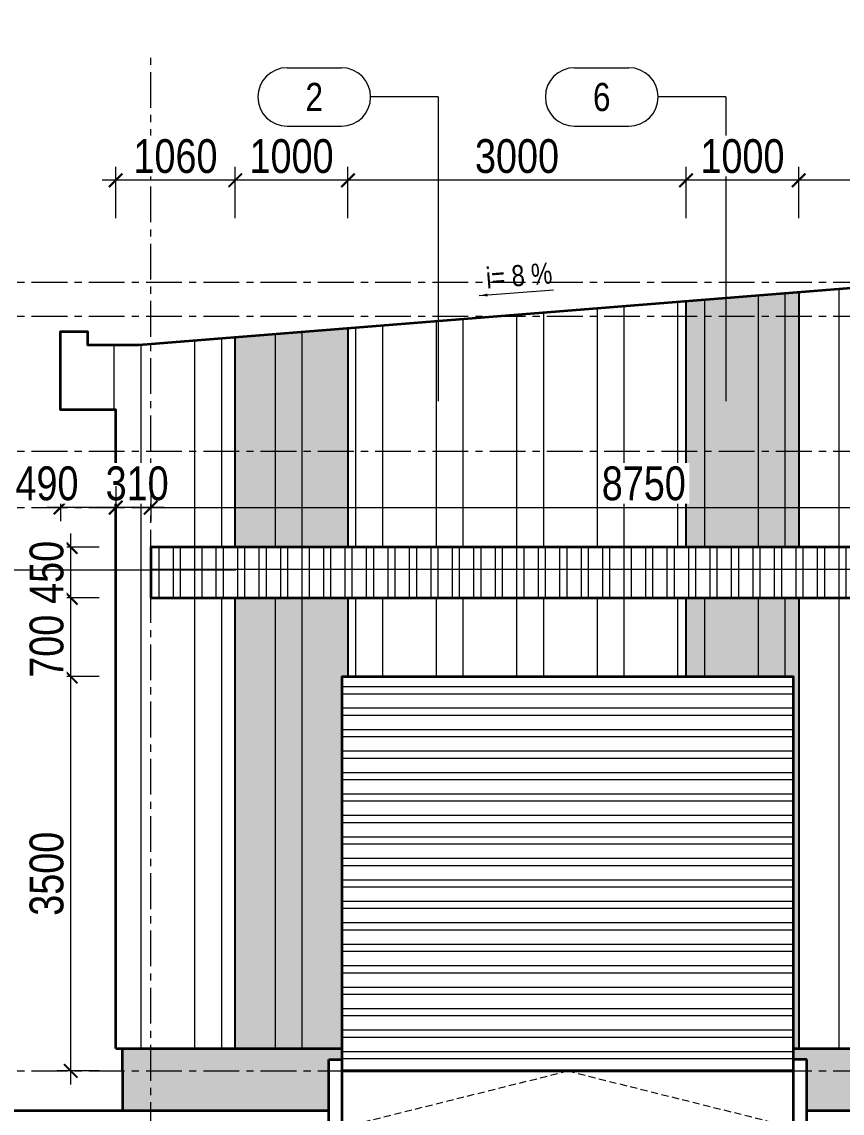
# Model space of a CAD drawing. Header units: millimetres. Extents: x -547695 to 905972, y -1055718 to 167349.
# Drawn here: x -528445 to -521167, y -971217 to -961530 of the extents above; entities that cross this region are included whole.
import ezdxf
from ezdxf.enums import TextEntityAlignment as Align
from ezdxf.xclip import XClip

# ---------------------------------------------------------------- set-up
doc = ezdxf.new("R2010")
doc.units = ezdxf.units.MM
doc.header["$XCLIPFRAME"] = 0
doc.linetypes.add('CENTER', pattern=[50.800000000000004, 31.75, -6.35, 6.35, -6.35])
doc.linetypes.add('HIDDEN', pattern=[9.524999999999999, 6.35, -3.175])
doc.layers.get('DEFPOINTS').update_dxf_attribs({"color": 1, "lineweight": 25})
for name, color, linetype, lineweight in [('A-DIMS', 8, 'Continuous', 9), ('A-FINE', 255, 'Continuous', 25), ('A-GRID', 250, 'CENTER', 15), ('A-HEVY', 111, 'Continuous', 35), ('A-HIDD', 45, 'HIDDEN', 9), ('A-PATT', 252, 'Continuous', 9), ('A-SYMBOLS', 10, 'Continuous', 13), ('A-TEXT', 255, 'Continuous', 25)]:
    doc.layers.add(name, color=color, linetype=linetype, lineweight=lineweight)
doc.styles.add('VTK _ Arial_2.5 mm', font='arial.ttf', dxfattribs={"width": 0.8})
doc.styles.add('VTK_Arial', font='arial.ttf', dxfattribs={"width": 0.8})
doc.dimstyles.new('A-2.5-DIM1', dxfattribs={"dimtxt": 2.5, "dimasz": 1, "dimexe": 1, "dimexo": 0, "dimgap": 0.5, "dimtad": 1, "dimdec": 0, "dimzin": 12, "dimdsep": 46, "dimtxsty": 'VTK_Arial', "dimblk": 'ARCHTICK', "dimcen": 0, "dimdle": 1, "dimclrd": 256, "dimclre": 256, "dimclrt": 7, "dimadec": 1, "dimazin": 3, "dimtfac": 1, "dimtdec": 0, "dimtmove": 0, "dimatfit": 2, "dimfxl": 20, "dimtolj": 1, "dimtzin": 0, "dimlwd": -1, "dimlwe": -1, "dimarcsym": 0})
doc.dimstyles.new('A-2.5-DIM120', dxfattribs={"dimscale": 120, "dimtxt": 2.5, "dimasz": 1, "dimexe": 1, "dimexo": 0, "dimgap": 0.5, "dimtad": 1, "dimdec": 0, "dimzin": 12, "dimdsep": 46, "dimtxsty": 'VTK_Arial', "dimblk": 'ARCHTICK', "dimcen": 0, "dimdle": 1, "dimclrd": 256, "dimclre": 256, "dimclrt": 7, "dimadec": 1, "dimazin": 3, "dimtfac": 1, "dimtdec": 0, "dimtmove": 0, "dimatfit": 2, "dimfxl": 20, "dimtfill": 1, "dimtolj": 1, "dimtzin": 0, "dimlwd": -1, "dimlwe": -1, "dimarcsym": 0})

# ---------------------------------------------------------------- blocks, each defined once
blk = doc.blocks.new('E56U67')
at = {"layer": 'A-GRID', "ltscale": 10}
for points in [[(-889.925879028975, 2000), (36929.7332893007, 2000)], [(-889.925879028975, 1700), (36929.7332893007, 1700)], [(-889.925879028975, 500), (36929.7332893007, 500)], [(-889.925879028975, 0), (36929.7332893007, 0)], [(-889.925879028975, -5000), (36929.7332893007, -5000)]]:
    blk.add_lwpolyline(points, dxfattribs=at)
blk = doc.blocks.new('A$C2c41236e')
at = {"layer": 'A-PATT', "ltscale": 5, "true_color": 0xff1a1a, "extrusion": (0, 0, -1)}
h = blk.add_hatch(color=1, dxfattribs=at)
h.dxf.hatch_style = 1
h.paths.add_polyline_path([(-347499.9999999923, -99.99999999930151), (-348499.9999999923, -99.99999999930151), (-348499.9999999921, 20800.00000000116), (-347499.9999999921, 20800.00000000116)])
at = {"layer": 'A-PATT', "ltscale": 5, "true_color": 0x2aa800, "extrusion": (0, 0, -1)}
h = blk.add_hatch(color=84, dxfattribs=at)
h.dxf.hatch_style = 1
h.paths.add_polyline_path([(-351499.9999999921, -99.99999999930151), (-352499.9999999921, -99.99999999930151), (-352499.9999999921, 20800.00000000116), (-351499.9999999921, 20800.00000000116)])
at = {"layer": 'A-PATT', "ltscale": 5, "true_color": 0xff1a1a, "extrusion": (0, 0, -1)}
h = blk.add_hatch(color=1, dxfattribs=at)
h.dxf.hatch_style = 1
h.paths.add_polyline_path([(-363499.9999999923, -99.99999999930151), (-364499.9999999923, -99.99999999930151), (-364499.9999999921, 20800.00000000116), (-363499.9999999921, 20800.00000000116)])
at = {"layer": 'A-PATT', "ltscale": 5, "true_color": 0x2aa800, "extrusion": (0, 0, -1)}
h = blk.add_hatch(color=84, dxfattribs=at)
h.dxf.hatch_style = 1
h.paths.add_polyline_path([(-367499.9999999921, -99.9999999993488), (-368499.9999999921, -99.9999999993488), (-368499.9999999921, 20800.00000000112), (-367499.9999999921, 20800.00000000112)])
at = {"layer": 'A-FINE', "ltscale": 5, "extrusion": (0, 0, -1)}
for points in [[(-347499.9999999923, -99.99999999930151), (-348499.9999999923, -99.99999999930151), (-348499.9999999921, 20800.00000000116), (-347499.9999999921, 20800.00000000116)], [(-351499.9999999921, -99.99999999930151), (-352499.9999999921, -99.99999999930151), (-352499.9999999921, 20800.00000000116), (-351499.9999999921, 20800.00000000116)], [(-363499.9999999923, -99.99999999930151), (-364499.9999999923, -99.99999999930151), (-364499.9999999921, 20800.00000000116), (-363499.9999999921, 20800.00000000116)], [(-367499.9999999921, -99.9999999993488), (-368499.9999999921, -99.9999999993488), (-368499.9999999921, 20800.00000000112), (-367499.9999999921, 20800.00000000112)]]:
    blk.add_lwpolyline(points, close=True, dxfattribs=at)
blk = doc.blocks.new('RE6UY')
at = {"layer": 'A-GRID', "ltscale": 10}
blk.add_lwpolyline([(-14500, -1731.266884958604), (-14500, 10949.43363770482)], dxfattribs=at)
blk = doc.blocks.new('ẻh6hj6u')
blk.add_wipeout([(-8749.999999999876, -450), (1.2460077414289117e-10, -450), (1.2460077414289117e-10, 1.7280399333685637e-11), (-8749.999999999876, 1.7280399333685637e-11)]).dxf.layer = 'A-HEVY'
at = {"layer": 'A-PATT', "transparency": 33554620}
h = blk.add_hatch(dxfattribs=at)
h.set_pattern_fill('ANSI32', color=256, scale=20, angle=45)
h.set_pattern_definition([(90, (-8750, -450), (-190.5, 1.166476076187854e-14), []), (90, (-8686.499972571852, -386.4999725718517), (-190.5, 1.166476076187854e-14), [])])
h.paths.add_polyline_path([(-8750, -450), (0, -450), (0, 0), (-8750, 0)])
at = {"layer": 'A-HEVY'}
blk.add_lwpolyline([(-8750, -450), (0, -450), (0, 0), (-8750, 0)], close=True, dxfattribs=at)
at = {"layer": 'A-PATT', "transparency": 33554620}
blk.add_lwpolyline([(-8750, -197.0299970005872), (0, -197.0299970005872)], dxfattribs=at)
blk = doc.blocks.new('ehbrth')
blk.add_wipeout([(-4000, 0), (0, 0), (0, -3500), (-4000, -3500)]).dxf.layer = 'A-HEVY'
at = {"layer": 'A-PATT', "transparency": 33554620}
h = blk.add_hatch(dxfattribs=at)
h.set_pattern_fill('ANSI32', color=256, scale=20, angle=315)
h.set_pattern_definition([(360, (-4000, -3500), (4.665904304751416e-14, 190.5), []), (360, (-3936.499972571852, -3563.500027428148), (4.665904304751416e-14, 190.5), [])])
h.paths.add_polyline_path([(-4000, -3500), (0, -3500), (0, 0), (-4000, 0)])
at = {"layer": 'A-HEVY'}
blk.add_lwpolyline([(-4000, 0), (0, 0), (0, -3500), (-4000, -3500)], close=True, dxfattribs=at)
blk.add_lwpolyline([(-4000, -3500), (0, -3500)], dxfattribs=at)
blk = doc.blocks.new('_ARCHTICK')
at = {"color": 0, "linetype": 'ByBlock', "const_width": 0.15}
blk.add_lwpolyline([(-0.5, -0.5), (0.5, 0.5)], dxfattribs=at)
blk = doc.blocks.new('*D435')
at = {"layer": 'A-DIMS', "transparency": 16777216}
for p, q in [((-527611.7049637707, -965652.6980734138), (-527611.7049637707, -965961.6864575857)), ((-527301.7049680591, -965652.6980734138), (-527301.7049680591, -965961.6864575857)), ((-527181.7049680591, -965841.6864575857), (-527731.7049637707, -965841.6864575857))]:
    blk.add_line(p, q, dxfattribs=at)
at = {"layer": 'A-DIMS', "transparency": 16777216, "xscale": 120, "yscale": 120, "zscale": 120, "rotation": 180}
blk.add_blockref('_ARCHTICK', (-527611.7049637707, -965841.6864575857), dxfattribs=at)
at = {"layer": 'A-DIMS', "transparency": 16777216, "xscale": 120, "yscale": 120, "zscale": 120}
blk.add_blockref('_ARCHTICK', (-527301.7049680591, -965841.6864575857), dxfattribs=at)
at = {"layer": 'A-DIMS', "color": 7, "transparency": 16777216, "insert": (-527421.7049680591, -965628.4122420332), "char_height": 300, "attachment_point": 5, "style": 'VTK_Arial', "bg_fill": 3, "box_fill_scale": 1.1, "bg_fill_color": 257, "bg_fill_transparency": 0}
blk.add_mtext('\\A1;310', dxfattribs=at)
at = {"layer": 'DEFPOINTS', "color": 0, "transparency": 16777216}
for p in [(-527611.7049637707, -965652.6980734138), (-527301.7049680591, -965652.6980734138), (-527611.7049637707, -965841.6864575857)]:
    blk.add_point(p, dxfattribs=at)
blk = doc.blocks.new('*D436')
at = {"layer": 'A-DIMS', "transparency": 16777216}
for p, q in [((-527301.7049680591, -965652.6980734138), (-527301.7049680591, -965961.6864575857)), ((-518551.7049680591, -965652.6980734138), (-518551.7049680591, -965961.6864575857)), ((-527421.7049680591, -965841.6864575857), (-518431.7049680591, -965841.6864575857))]:
    blk.add_line(p, q, dxfattribs=at)
at = {"layer": 'DEFPOINTS', "color": 0, "transparency": 16777216}
for p in [(-527301.7049680591, -965652.6980734138), (-518551.7049680591, -965652.6980734138), (-518551.7049680591, -965841.6864575857)]:
    blk.add_point(p, dxfattribs=at)
at = {"layer": 'A-DIMS', "transparency": 16777216, "xscale": 120, "yscale": 120, "zscale": 120, "rotation": 180}
blk.add_blockref('_ARCHTICK', (-527301.7049680591, -965841.6864575857), dxfattribs=at)
at = {"layer": 'A-DIMS', "transparency": 16777216, "xscale": 120, "yscale": 120, "zscale": 120}
blk.add_blockref('_ARCHTICK', (-518551.7049680591, -965841.6864575857), dxfattribs=at)
at = {"layer": 'A-DIMS', "color": 7, "transparency": 16777216, "insert": (-522926.7049680591, -965628.5145612693), "char_height": 300, "attachment_point": 5, "style": 'VTK_Arial', "bg_fill": 3, "box_fill_scale": 1.1, "bg_fill_color": 257, "bg_fill_transparency": 0}
blk.add_mtext('\\A1;8750', dxfattribs=at)
blk = doc.blocks.new('*D437')
at = {"layer": 'A-DIMS', "transparency": 16777216}
for p, q in [((-528010.7783962737, -970961.6864575857), (-528010.7783962737, -967221.6864575857)), ((-527759.7768297957, -967341.6864575857), (-528130.7783962737, -967341.6864575857)), ((-527759.7768297957, -970841.6864575857), (-528130.7783962737, -970841.6864575857))]:
    blk.add_line(p, q, dxfattribs=at)
at = {"layer": 'DEFPOINTS', "color": 0, "transparency": 16777216}
for p in [(-528010.7783962737, -967341.6864575857), (-527759.7768297957, -967341.6864575857), (-527759.7768297957, -970841.6864575857)]:
    blk.add_point(p, dxfattribs=at)
at = {"layer": 'A-DIMS', "transparency": 16777216, "xscale": 120, "yscale": 120, "zscale": 120}
for p, rotation in [((-528010.7783962737, -967341.6864575857), 90), ((-528010.7783962737, -970841.6864575857), 270)]:
    blk.add_blockref('_ARCHTICK', p, dxfattribs=dict(at, rotation=rotation))
at = {"layer": 'A-DIMS', "color": 7, "transparency": 16777216, "insert": (-528224.0526118262, -969091.6864575857), "char_height": 300, "attachment_point": 5, "rotation": 90, "style": 'VTK_Arial', "bg_fill": 3, "box_fill_scale": 1.1, "bg_fill_color": 257, "bg_fill_transparency": 0}
blk.add_mtext('\\A1;3500', dxfattribs=at)
blk = doc.blocks.new('*D474')
at = {"layer": 'A-DIMS', "transparency": 16777216}
for p, q in [((-521551.7049680592, -963271.4838646457), (-521551.7049680592, -962816.7653686625)), ((-518551.7049680591, -963271.4838646457), (-518551.7049680591, -962816.7653686625)), ((-518431.7049680591, -962936.7653686625), (-521671.7049680592, -962936.7653686625))]:
    blk.add_line(p, q, dxfattribs=at)
at = {"layer": 'DEFPOINTS', "color": 0, "transparency": 16777216}
for p in [(-521551.7049680592, -962936.7653686625), (-521551.7049680592, -963271.4838646457), (-518551.7049680591, -963271.4838646457)]:
    blk.add_point(p, dxfattribs=at)
at = {"layer": 'A-DIMS', "transparency": 16777216, "xscale": 120, "yscale": 120, "zscale": 120, "rotation": 180}
blk.add_blockref('_ARCHTICK', (-521551.7049680592, -962936.7653686625), dxfattribs=at)
at = {"layer": 'A-DIMS', "transparency": 16777216, "xscale": 120, "yscale": 120, "zscale": 120}
blk.add_blockref('_ARCHTICK', (-518551.7049680591, -962936.7653686625), dxfattribs=at)
at = {"layer": 'A-DIMS', "color": 7, "transparency": 16777216, "insert": (-520051.7049680592, -962723.4911531098), "char_height": 300, "attachment_point": 5, "style": 'VTK_Arial', "bg_fill": 3, "box_fill_scale": 1.1, "bg_fill_color": 257, "bg_fill_transparency": 0}
blk.add_mtext('\\A1;3000', dxfattribs=at)
blk = doc.blocks.new('*D475')
at = {"layer": 'A-DIMS', "transparency": 16777216}
for p, q in [((-522551.7049680592, -963271.4838646457), (-522551.7049680592, -962816.7653686625)), ((-521551.7049680592, -963271.4838646457), (-521551.7049680592, -962816.7653686625)), ((-521431.7049680592, -962936.7653686625), (-522671.7049680592, -962936.7653686625))]:
    blk.add_line(p, q, dxfattribs=at)
at = {"layer": 'DEFPOINTS', "color": 0, "transparency": 16777216}
for p in [(-522551.7049680592, -962936.7653686625), (-522551.7049680592, -963271.4838646457), (-521551.7049680592, -963271.4838646457)]:
    blk.add_point(p, dxfattribs=at)
at = {"layer": 'A-DIMS', "transparency": 16777216, "xscale": 120, "yscale": 120, "zscale": 120, "rotation": 180}
blk.add_blockref('_ARCHTICK', (-522551.7049680592, -962936.7653686625), dxfattribs=at)
at = {"layer": 'A-DIMS', "transparency": 16777216, "xscale": 120, "yscale": 120, "zscale": 120}
blk.add_blockref('_ARCHTICK', (-521551.7049680592, -962936.7653686625), dxfattribs=at)
at = {"layer": 'A-DIMS', "color": 7, "transparency": 16777216, "insert": (-522051.7049680592, -962723.593472346), "char_height": 300, "attachment_point": 5, "style": 'VTK_Arial', "bg_fill": 3, "box_fill_scale": 1.1, "bg_fill_color": 257, "bg_fill_transparency": 0}
blk.add_mtext('\\A1;1000', dxfattribs=at)
blk = doc.blocks.new('*D476')
at = {"layer": 'A-DIMS', "transparency": 16777216}
for p, q in [((-525551.7049680598, -963271.4838646457), (-525551.7049680598, -962816.7653686625)), ((-522551.7049680592, -963271.4838646457), (-522551.7049680592, -962816.7653686625)), ((-522431.7049680592, -962936.7653686625), (-525671.7049680598, -962936.7653686625))]:
    blk.add_line(p, q, dxfattribs=at)
at = {"layer": 'DEFPOINTS', "color": 0, "transparency": 16777216}
for p in [(-525551.7049680598, -962936.7653686625), (-525551.7049680598, -963271.4838646457), (-522551.7049680592, -963271.4838646457)]:
    blk.add_point(p, dxfattribs=at)
at = {"layer": 'A-DIMS', "transparency": 16777216, "xscale": 120, "yscale": 120, "zscale": 120, "rotation": 180}
blk.add_blockref('_ARCHTICK', (-525551.7049680598, -962936.7653686625), dxfattribs=at)
at = {"layer": 'A-DIMS', "transparency": 16777216, "xscale": 120, "yscale": 120, "zscale": 120}
blk.add_blockref('_ARCHTICK', (-522551.7049680592, -962936.7653686625), dxfattribs=at)
at = {"layer": 'A-DIMS', "color": 7, "transparency": 16777216, "insert": (-524051.7049680594, -962723.4911531098), "char_height": 300, "attachment_point": 5, "style": 'VTK_Arial', "bg_fill": 3, "box_fill_scale": 1.1, "bg_fill_color": 257, "bg_fill_transparency": 0}
blk.add_mtext('\\A1;3000', dxfattribs=at)
blk = doc.blocks.new('*D477')
at = {"layer": 'A-DIMS', "transparency": 16777216}
for p, q in [((-526551.7049680591, -963271.4838646457), (-526551.7049680591, -962816.7653686625)), ((-525551.7049680598, -963271.4838646457), (-525551.7049680598, -962816.7653686625)), ((-525431.7049680598, -962936.7653686625), (-526671.7049680591, -962936.7653686625))]:
    blk.add_line(p, q, dxfattribs=at)
at = {"layer": 'DEFPOINTS', "color": 0, "transparency": 16777216}
for p in [(-526551.7049680591, -962936.7653686625), (-526551.7049680591, -963271.4838646457), (-525551.7049680598, -963271.4838646457)]:
    blk.add_point(p, dxfattribs=at)
at = {"layer": 'A-DIMS', "transparency": 16777216, "xscale": 120, "yscale": 120, "zscale": 120, "rotation": 180}
blk.add_blockref('_ARCHTICK', (-526551.7049680591, -962936.7653686625), dxfattribs=at)
at = {"layer": 'A-DIMS', "transparency": 16777216, "xscale": 120, "yscale": 120, "zscale": 120}
blk.add_blockref('_ARCHTICK', (-525551.7049680598, -962936.7653686625), dxfattribs=at)
at = {"layer": 'A-DIMS', "color": 7, "transparency": 16777216, "insert": (-526051.7049680594, -962723.593472346), "char_height": 300, "attachment_point": 5, "style": 'VTK_Arial', "bg_fill": 3, "box_fill_scale": 1.1, "bg_fill_color": 257, "bg_fill_transparency": 0}
blk.add_mtext('\\A1;1000', dxfattribs=at)
blk = doc.blocks.new('*D478')
at = {"layer": 'A-DIMS', "transparency": 16777216}
for p, q in [((-527611.7049637707, -963271.4838646457), (-527611.7049637707, -962816.7653686625)), ((-526551.7049680591, -963271.4838646457), (-526551.7049680591, -962816.7653686625)), ((-526431.7049680591, -962936.7653686625), (-527731.7049637707, -962936.7653686625))]:
    blk.add_line(p, q, dxfattribs=at)
at = {"layer": 'DEFPOINTS', "color": 0, "transparency": 16777216}
for p in [(-527611.7049637707, -962936.7653686625), (-527611.7049637707, -963271.4838646457), (-526551.7049680591, -963271.4838646457)]:
    blk.add_point(p, dxfattribs=at)
at = {"layer": 'A-DIMS', "transparency": 16777216, "xscale": 120, "yscale": 120, "zscale": 120, "rotation": 180}
blk.add_blockref('_ARCHTICK', (-527611.7049637707, -962936.7653686625), dxfattribs=at)
at = {"layer": 'A-DIMS', "transparency": 16777216, "xscale": 120, "yscale": 120, "zscale": 120}
blk.add_blockref('_ARCHTICK', (-526551.7049680591, -962936.7653686625), dxfattribs=at)
at = {"layer": 'A-DIMS', "color": 7, "transparency": 16777216, "insert": (-527081.7049659148, -962723.593472346), "char_height": 300, "attachment_point": 5, "style": 'VTK_Arial', "bg_fill": 3, "box_fill_scale": 1.1, "bg_fill_color": 257, "bg_fill_transparency": 0}
blk.add_mtext('\\A1;1060', dxfattribs=at)
blk = doc.blocks.new('*D479')
at = {"layer": 'A-DIMS', "transparency": 16777216}
for p, q in [((-528010.7783962737, -967461.6864575857), (-528010.7783962737, -966521.6908756165)), ((-527759.7768297957, -966641.6908756165), (-528130.7783962737, -966641.6908756165)), ((-527759.7768297957, -967341.6864575857), (-528130.7783962737, -967341.6864575857))]:
    blk.add_line(p, q, dxfattribs=at)
at = {"layer": 'DEFPOINTS', "color": 0, "transparency": 16777216}
for p in [(-528010.7783962737, -966641.6908756165), (-527759.7768297957, -966641.6908756165), (-527759.7768297957, -967341.6864575857)]:
    blk.add_point(p, dxfattribs=at)
at = {"layer": 'A-DIMS', "transparency": 16777216, "xscale": 120, "yscale": 120, "zscale": 120}
for p, rotation in [((-528010.7783962737, -966641.6908756165), 90), ((-528010.7783962737, -967341.6864575857), 270)]:
    blk.add_blockref('_ARCHTICK', p, dxfattribs=dict(at, rotation=rotation))
at = {"layer": 'A-DIMS', "color": 7, "transparency": 16777216, "insert": (-528223.9502925902, -967072.4463703976), "char_height": 300, "attachment_point": 5, "rotation": 90, "style": 'VTK_Arial', "bg_fill": 3, "box_fill_scale": 1.1, "bg_fill_color": 257, "bg_fill_transparency": 0}
blk.add_mtext('\\A1;700', dxfattribs=at)
blk = doc.blocks.new('*D480')
at = {"layer": 'A-DIMS', "transparency": 16777216}
for p, q in [((-528010.7783962737, -966761.6908756165), (-528010.7783962737, -966071.6908756165)), ((-527759.7768297957, -966191.6908756165), (-528130.7783962737, -966191.6908756165)), ((-527759.7768297957, -966641.6908756165), (-528130.7783962737, -966641.6908756165))]:
    blk.add_line(p, q, dxfattribs=at)
at = {"layer": 'DEFPOINTS', "color": 0, "transparency": 16777216}
for p in [(-527759.7768297957, -966191.6908756165), (-527759.7768297957, -966641.6908756165)]:
    blk.add_point(p, dxfattribs=at)
at = {"layer": 'A-DIMS', "transparency": 16777216, "xscale": 120, "yscale": 120, "zscale": 120}
for p, rotation in [((-528010.7783962737, -966191.6908756165), 90), ((-528010.7783962737, -966641.6908756165), 270)]:
    blk.add_blockref('_ARCHTICK', p, dxfattribs=dict(at, rotation=rotation))
at = {"layer": 'A-DIMS', "color": 7, "transparency": 16777216, "insert": (-528223.9502925902, -966416.6908756165), "char_height": 300, "attachment_point": 5, "rotation": 90, "style": 'VTK_Arial', "bg_fill": 3, "box_fill_scale": 1.1, "bg_fill_color": 257, "bg_fill_transparency": 0}
blk.add_mtext('\\A1;450', dxfattribs=at)
at = {"layer": 'DEFPOINTS', "color": 0, "transparency": 16777216}
blk.add_point((-528010.7783962737, -966191.6908756165), dxfattribs=at)
blk = doc.blocks.new('*D481')
at = {"layer": 'A-DIMS', "transparency": 16777216}
for p, q in [((-528101.950039185, -965652.6980734138), (-528101.950039185, -965961.6864575857)), ((-527611.7049637707, -965652.6980734138), (-527611.7049637707, -965961.6864575857)), ((-527491.7049637707, -965841.6864575857), (-528221.950039185, -965841.6864575857))]:
    blk.add_line(p, q, dxfattribs=at)
at = {"layer": 'DEFPOINTS', "color": 0, "transparency": 16777216}
blk.add_point((-527611.7049637707, -965652.6980734138), dxfattribs=at)
at = {"layer": 'A-DIMS', "transparency": 16777216, "xscale": 120, "yscale": 120, "zscale": 120, "rotation": 180}
blk.add_blockref('_ARCHTICK', (-528101.950039185, -965841.6864575857), dxfattribs=at)
at = {"layer": 'A-DIMS', "transparency": 16777216, "xscale": 120, "yscale": 120, "zscale": 120}
blk.add_blockref('_ARCHTICK', (-527611.7049637707, -965841.6864575857), dxfattribs=at)
at = {"layer": 'A-DIMS', "color": 7, "transparency": 16777216, "insert": (-528221.950039185, -965628.5145612693), "char_height": 300, "attachment_point": 5, "style": 'VTK_Arial', "bg_fill": 3, "box_fill_scale": 1.1, "bg_fill_color": 257, "bg_fill_transparency": 0}
blk.add_mtext('\\A1;490', dxfattribs=at)
at = {"layer": 'DEFPOINTS', "color": 0, "transparency": 16777216}
for p in [(-528101.950039185, -965652.6980734138), (-528101.950039185, -965841.6864575857)]:
    blk.add_point(p, dxfattribs=at)
blk = doc.blocks.new('*U291')
blk.add_lwpolyline([(11.00000000000004, 0), (11.00000000000004, -24.42317343845103), (11.00000000000004, -27.01106226544958)])
blk.add_wipeout([(2.4019237886467857, 2.5980762113532485), (3.7009618943233953, 2.249999999999938), (4.651923788646703, 1.2990381056766047), (4.999999999999998, -1.4210854715202004e-14), (4.651923788646726, -1.2990381056766314), (3.7009618943234264, -2.249999999999986), (2.40192378864682, -2.598076211353316), (-2.401923788646694, -2.598076211353316), (-3.7009618943234046, -2.249999999999986), (-4.651923788646701, -1.2990381056766314), (-4.999999999999987, -3.375077994860476e-14), (-4.651923788646671, 1.2990381056766012), (-3.70096189432337, 2.2499999999999396), (-2.401923788646739, 2.5980762113532485)])
for points in [[(-2.401923788646712, 2.598076211353259), (2.401923788646712, 2.598076211353259)], [(11.00000000000004, 0), (5, 1.262177448353619e-29)], [(-2.401923788646712, -2.598076211353316), (2.401923788646712, -2.598076211353316)]]:
    blk.add_lwpolyline(points)
for centre, start, end in [((-2.401923788646712, -1.262177448353619e-29), 90.00000000000081, 269.9999999999976), ((2.401923788646712, 1.262177448353619e-29), 270.0000000000024, 89.9999999999992)]:
    blk.add_arc(centre, 2.598076211353288, start, end)
at = {"color": 7, "style": 'VTK _ Arial_2.5 mm', "width": 0.8, "flags": 8}
blk.add_attdef('SYMBOL', text='', height=2.5, dxfattribs=at).set_placement((-4.263256414560601e-14, 0), align=Align.MIDDLE_CENTER)
blk = doc.blocks.new('*U1182')
blk.add_lwpolyline([(11.00000000000004, 0), (34.14855401448617, -1.224254415925892e-13), (36.73644284148472, -1.375244747274913e-13)])
blk.add_wipeout([(2.4019237886467857, 2.5980762113532485), (3.7009618943233953, 2.249999999999938), (4.651923788646703, 1.2990381056766047), (4.999999999999998, -1.4210854715202004e-14), (4.651923788646726, -1.2990381056766314), (3.7009618943234264, -2.249999999999986), (2.40192378864682, -2.598076211353316), (-2.401923788646694, -2.598076211353316), (-3.7009618943234046, -2.249999999999986), (-4.651923788646701, -1.2990381056766314), (-4.999999999999987, -3.375077994860476e-14), (-4.651923788646671, 1.2990381056766012), (-3.70096189432337, 2.2499999999999396), (-2.401923788646739, 2.5980762113532485)])
for points in [[(-2.401923788646712, 2.598076211353259), (2.401923788646712, 2.598076211353259)], [(11.00000000000004, 0), (5, 1.262177448353619e-29)], [(-2.401923788646712, -2.598076211353316), (2.401923788646712, -2.598076211353316)]]:
    blk.add_lwpolyline(points)
for centre, start, end in [((-2.401923788646712, -1.262177448353619e-29), 90.00000000000081, 269.9999999999976), ((2.401923788646712, 1.262177448353619e-29), 270.0000000000024, 89.9999999999992)]:
    blk.add_arc(centre, 2.598076211353288, start, end)
at = {"color": 7, "style": 'VTK _ Arial_2.5 mm', "width": 0.8, "flags": 8}
blk.add_attdef('SYMBOL', text='', height=2.5, dxfattribs=at).set_placement((-4.263256414560601e-14, 0), align=Align.MIDDLE_CENTER)
blk = doc.blocks.new('*U124')
at = {"layer": 'A-TEXT', "style": 'VTK _ Arial_2.5 mm', "width": 0.8}
blk.add_attdef('SLOP', text='', height=2.500000000000001, rotation=355.4260787400974, dxfattribs=at).set_placement((0, 0), align=Align.BOTTOM_LEFT)
blk.add_leader([(8.807729530000517, -0.704618362400319), (0, 0)], dimstyle='A-2.5-DIM1', override={"dimgap": 0.5, "dimtad": 0})

msp = doc.modelspace()

# ---------------------------------------------------------------- block references
at = {"layer": 'A-FINE'}
ref = msp.add_blockref('A$C2c41236e', (-873794.2049717929, -984874.6234373722), dxfattribs=at)
XClip(ref).set_block_clipping_path([(345192.5000037338, -99.99999999930151), (370802.4999987449, 5566.42908085871)])
at = {"layer": 'A-HEVY'}
ref = msp.add_blockref('E56U67', (-533564.0898431868, -965841.6864575857), dxfattribs=at)
XClip(ref).set_block_clipping_path([(-2308.906032041181, -6912.084106574766), (23066.477364637074, 4136.607425938128)])

# ---------------------------------------------------------------- next in the draw order: block references
at = {"layer": 'A-FINE'}
ref = msp.add_blockref('A$C2c41236e', (-158051.704968067, -970541.6864575866), dxfattribs=dict(at, xscale=-1))
XClip(ref).set_block_clipping_path([(369559.9999957037, -99.99999999930151), (369559.9999957037, 5566.42908085871), (370050.245071118, 5566.42908085871), (370050.245071118, 6264.313210119726), (369809.9999957043, 6264.313210119726), (369809.9999957043, 6146.019923215732), (369355.00184203393, 6146.019923215732), (361999.9999999921, 6734.420070579159), (354644.99815795035, 6146.019923215732), (354190.00000428, 6146.019923215732), (354190.00000428, 6264.313210119726), (353950.00000428, 6264.313210119726), (353949.7549288663, 5566.429080858594), (354440.0000042807, 5566.429080858594), (354440.0000042807, -99.99999999930151)])

# ---------------------------------------------------------------- next in the draw order: block references
at = {"layer": 'A-HEVY'}
msp.add_blockref('RE6UY', (-512801.7049680592, -972753.7705641604), dxfattribs=at)

# ---------------------------------------------------------------- next in the draw order: hatches: boundary and pattern name
at = {"layer": 'A-PATT'}
h = msp.add_hatch(dxfattribs=at)
h.set_pattern_fill('ANSI32', color=256, scale=75, angle=45)
h.set_pattern_definition([(90, (-1557753.414261902, -1956884.043897891), (-714.3750000000003, 7.395570986446986e-30), []), (90, (-1557515.289159046, -1956645.918795036), (-714.3750000000003, 7.395570986446986e-30), [])])
h.paths.add_polyline_path([(-528101.950039185, -964975.2573767278), (-527611.7049637707, -964975.2573767278), (-527611.7049637707, -970641.6864575857), (-525601.7049680592, -970641.6864575857), (-525601.7049680592, -967341.6864575857), (-521601.7049680592, -967341.6864575857), (-521601.7049680592, -970641.6864575857), (-520526.7049680609, -970641.6864575857), (-520526.7049680609, -968641.6864575857), (-519526.7049680609, -968641.6864575857), (-519526.7049680609, -970641.6864575857), (-512491.7049723477, -970641.6864575857), (-512491.7049723477, -964975.2573767278), (-512001.4598969333, -964975.2573767278), (-512001.704972347, -964277.3732474666), (-512241.704972347, -964277.3732474666), (-512241.704972347, -964395.6665343709), (-512696.7031260174, -964395.6665343709), (-520051.7049680591, -963807.2663870073), (-527406.7068101009, -964395.6665343709), (-527861.7049637713, -964395.6665343709), (-527861.7049637713, -964277.3732474666), (-528101.950039185, -964277.3732474666)])
h.paths.add_polyline_path([(-527301.7049680592, -966641.6908756165), (-518551.7049680592, -966641.6908756165), (-518551.7049680592, -966191.6908756165), (-527301.7049680592, -966191.6908756165)], flags=16)
at = {"layer": 'A-PATT', "transparency": 33554620}
h = msp.add_hatch(dxfattribs=at)
h.set_pattern_fill('AR-CONC', color=256, scale=3)
h.set_pattern_definition([(50, (-527551.7049680592, -971191.6864575857), (546.5540069880119, -47.81725661670922), [57.15000000000001, -628.6500000000001]), (355, (-527551.7049680592, -971191.6864575857), (-105.730264274908, 573.1705357171054), [45.72, -502.92175251]), (100.4514447, (-527506.1589470592, -971195.6712180857), (440.8237412710602, 525.3532557365852), [48.5700264, -534.2707338]), (46.1842, (-527551.7049680592, -971039.2864575858), (813.2371226763897, -126.1269837981814), [85.725, -942.9749999999999]), (96.63555761, (-527483.9352680593, -971049.7969575856), (712.212402154509, 742.2783737931645), [72.85506942, -801.4068244800001]), (351.1841511700001, (-527551.7049680592, -971039.2864575858), (712.212402194931, 742.2783737565981), [68.57990121, -754.37919576]), (21, (-527475.5049680592, -971077.3864575858), (454.8431738073974, -306.7955945612629), [57.15000000000001, -628.6500000000001]), (326.0000000000001, (-527475.5049680592, -971077.3864575858), (185.4060850429414, 552.5638983669576), [45.72, -502.92]), (71.451445, (-527437.6013702592, -971102.9527572858), (640.2492578361487, 245.768306657716), [48.5700264, -534.2698128000001]), (37.50000000000001, (-527551.7049680592, -971191.6864575857), (9.26580975177545, 253.6651166194593), [0, -496.824, 0, -510.54, 0, -504.825]), (7.499999999999999, (-527551.7049680592, -971191.6864575857), (200.4589875309172, 300.5417244543585), [0, -291.084, 0, -485.394, 0, -192.405]), (327.5, (-527721.6309680592, -971191.6864575857), (406.7717855006142, -17.18623197802033), [0, -190.5, 0, -594.36, 0, -788.67]), (317.5, (-527797.8309680593, -971191.6864575857), (444.3875441580541, 76.27947309999908), [0, -247.65, 0, -394.716, 0, -560.0699999999999])])
h.paths.add_polyline_path([(-519526.7049680609, -970841.6864575857), (-519526.7049680609, -970641.6864575857), (-512551.7049680592, -970641.6864575857), (-512551.7049680592, -970841.6864575857), (-512551.7049680592, -971191.6864575857), (-519156.7049680609, -971191.6864575857), (-519156.7049680609, -970741.6864575857), (-519276.7049680609, -970741.6864575857), (-519276.7049680609, -970841.6864575857)])
h.paths.add_polyline_path([(-527551.7049680592, -971191.6864575857), (-525721.7049680592, -971191.6864575857), (-525721.7049680592, -970741.6864575857), (-525601.7049680592, -970741.6864575857), (-525601.7049680592, -970641.6864575857), (-527551.7049680592, -970641.6864575857), (-527551.7049680592, -970841.6864575857)])
h.paths.add_polyline_path([(-521601.7049680592, -970741.6864575857), (-521601.7049680592, -970641.6864575857), (-520526.7049680609, -970641.6864575857), (-520526.7049680609, -970841.6864575857), (-520776.7049680609, -970841.6864575857), (-520776.7049680609, -970741.6864575857), (-520896.7049680609, -970741.6864575857), (-520896.7049680609, -971191.6864575857), (-521481.7049680592, -971191.6864575857), (-521481.7049680592, -970741.6864575857)])

# ---------------------------------------------------------------- next in the draw order: linework, layer by layer
at = {"layer": 'A-HEVY'}
for p, q in [((-525721.7049680592, -971341.6864575857), (-525721.7049680592, -970741.6864575857)), ((-525721.7049680592, -970741.6864575857), (-525601.7049680592, -970741.6864575857)), ((-521481.7049680592, -970741.6864575857), (-521601.7049680592, -970741.6864575857)), ((-521481.7049680592, -971341.6864575857), (-521481.7049680592, -970741.6864575857)), ((-527551.7049680592, -970841.6864575857), (-527551.7049680592, -971191.6864575857)), ((-528904.4449482341, -971191.6864575857), (-525721.7049680592, -971191.6864575857)), ((-521481.7049680592, -971191.6864575857), (-510447.4341194537, -971191.6864575857))]:
    msp.add_line(p, q, dxfattribs=at)
for points in [[(-527611.7049637707, -970641.6864575857), (-527611.7049637707, -964975.2573767278), (-528101.950039185, -964975.2573767278), (-528101.950039185, -964277.3732474666), (-527861.7049637713, -964277.3732474666), (-527861.7049637713, -964395.6665343709), (-527406.7068101009, -964395.6665343709), (-520051.7049680591, -963807.2663870073), (-512696.7031260174, -964395.6665343709), (-512241.704972347, -964395.6665343709), (-512241.704972347, -964277.3732474666), (-512001.704972347, -964277.3732474666), (-512001.4598969333, -964975.2573767278), (-512491.7049723477, -964975.2573767278), (-512491.7049723477, -970641.6864575857)], [(-525601.7049680592, -971341.6864575857), (-525601.7049680592, -967341.6864575857), (-521601.7049680592, -967341.6864575857), (-521601.7049680592, -971341.6864575857)], [(-527611.7049637707, -970641.6864575857), (-525601.7049680592, -970641.6864575857)], [(-527551.7049680592, -970841.6864575857), (-527551.7049680592, -970641.6864575857)], [(-521601.7049680592, -970641.6864575857), (-520526.7049680609, -970641.6864575857)]]:
    msp.add_lwpolyline(points, dxfattribs=at)
at = {"layer": 'A-HIDD', "ltscale": 10}
msp.add_lwpolyline([(-525601.7049680592, -971341.6864575857), (-523601.7049680592, -970841.6864575857), (-521601.7049680592, -971341.6864575857)], dxfattribs=at)

# ---------------------------------------------------------------- next in the draw order: block references
at = {"layer": 'A-SYMBOLS'}
ref = msp.add_blockref('*U124', (-523728.7245075658, -963907.5402136642), dxfattribs=dict(at, xscale=-74.91082045184334, yscale=74.91082045184334, zscale=74.91082045184334))
ref.add_attrib('SLOP', 'i= 8 %', dxfattribs={"layer": 'A-TEXT', "height": 187.2770511296085, "rotation": 4.573921259902657, "style": 'VTK _ Arial_2.5 mm', "width": 0.8}).set_placement((-524314.3872187331, -963954.3932305576), align=Align.BOTTOM_LEFT)

# ---------------------------------------------------------------- next in the draw order: dimensions: what is measured, and where the dimension line sits
at = {"layer": 'A-DIMS'}
dim = msp.add_linear_dim(base=(-521551.7049680592, -962936.7653686625), p1=(-518551.7049680591, -963271.4838646457), p2=(-521551.7049680592, -963271.4838646457), dimstyle='A-2.5-DIM120', override={"dimpost": '\\X', "dimtmove": 1}, dxfattribs=at)
dim.commit()
dim.dimension.update_dxf_attribs({"geometry": '*D474', "text_midpoint": (-520051.7049680592, -962723.4911531098)})

# ---------------------------------------------------------------- next in the draw order: block references
at = {"layer": 'A-HEVY'}
for name, p in [('ẻh6hj6u', (-518551.7049680592, -966191.6908756165)), ('ehbrth', (-521601.7049680592, -967341.6864575857))]:
    msp.add_blockref(name, p, dxfattribs=at)
at = {"layer": 'A-SYMBOLS', "xscale": 100, "yscale": 100, "zscale": 100}
for p, values in [((-525850.3418643712, -962197.1159299446), {'SYMBOL': '2'}), ((-523300.1220708735, -962197.1159299446), {'SYMBOL': '6'})]:
    msp.add_blockref('*U291', p, dxfattribs=at).add_auto_attribs(values)

# ---------------------------------------------------------------- next in the draw order: dimensions: what is measured, and where the dimension line sits
at = {"layer": 'A-DIMS'}
dim = msp.add_linear_dim(base=(-527611.7049637707, -965841.6864575857), p1=(-527301.7049680591, -965652.6980734138), p2=(-527611.7049637707, -965652.6980734138), dimstyle='A-2.5-DIM120', override={"dimpost": '\\X'}, dxfattribs=at)
dim.commit()
dim.dimension.update_dxf_attribs({"geometry": '*D435', "text_midpoint": (-527421.7049680591, -965841.6864575857), "dimtype": 160})
dim = msp.add_linear_dim(base=(-528010.7783962737, -967341.6864575857), p1=(-527759.7768297957, -970841.6864575857), p2=(-527759.7768297957, -967341.6864575857), angle=90, dimstyle='A-2.5-DIM120', override={"dimpost": '\\X'}, dxfattribs=at)
dim.commit()
dim.dimension.update_dxf_attribs({"geometry": '*D437', "text_midpoint": (-528224.0526118262, -969091.6864575857)})

# ---------------------------------------------------------------- next in the draw order: dimensions: what is measured, and where the dimension line sits
for base, p1, p2, override, picture, middle in [((-522551.7049680592, -962936.7653686625), (-521551.7049680592, -963271.4838646457), (-522551.7049680592, -963271.4838646457), {"dimpost": '\\X', "dimtmove": 1}, '*D475', (-522051.7049680592, -962723.593472346)), ((-518551.7049680591, -965841.6864575857), (-527301.7049680591, -965652.6980734138), (-518551.7049680591, -965652.6980734138), {"dimpost": '\\X'}, '*D436', (-522926.7049680591, -965628.5145612693))]:
    dim = msp.add_linear_dim(base=base, p1=p1, p2=p2, dimstyle='A-2.5-DIM120', override=override, dxfattribs=at)
    dim.commit()
    dim.dimension.update_dxf_attribs({"geometry": picture, "text_midpoint": middle})
dim = msp.add_linear_dim(base=(-528101.950039185, -965841.6864575857), p1=(-527611.7049637707, -965652.6980734138), p2=(-528101.950039185, -965652.6980734138), dimstyle='A-2.5-DIM120', override={"dimpost": '\\X', "dimtmove": 1}, dxfattribs=at)
dim.commit()
dim.dimension.update_dxf_attribs({"geometry": '*D481', "text_midpoint": (-528221.950039185, -965841.6864575857), "dimtype": 160})
dim = msp.add_linear_dim(base=(-528010.7783962737, -966641.6908756165), p1=(-527759.7768297957, -967341.6864575857), p2=(-527759.7768297957, -966641.6908756165), angle=90, dimstyle='A-2.5-DIM120', override={"dimpost": '\\X', "dimtmove": 1}, dxfattribs=at)
dim.commit()
dim.dimension.update_dxf_attribs({"geometry": '*D479', "text_midpoint": (-528010.7783962737, -967072.4463703976), "dimtype": 160})

# ---------------------------------------------------------------- next in the draw order: dimensions: what is measured, and where the dimension line sits
dim = msp.add_linear_dim(base=(-525551.7049680598, -962936.7653686625), p1=(-522551.7049680592, -963271.4838646457), p2=(-525551.7049680598, -963271.4838646457), dimstyle='A-2.5-DIM120', override={"dimpost": '\\X', "dimtmove": 1}, dxfattribs=at)
dim.commit()
dim.dimension.update_dxf_attribs({"geometry": '*D476', "text_midpoint": (-524051.7049680594, -962723.4911531098)})
dim = msp.add_linear_dim(base=(-528010.7783962737, -966191.6908756165), p1=(-527759.7768297957, -966641.6908756165), p2=(-527759.7768297957, -966191.6908756165), angle=90, dimstyle='A-2.5-DIM120', override={"dimpost": '\\X', "dimtmove": 1}, dxfattribs=at)
dim.commit()
dim.dimension.update_dxf_attribs({"geometry": '*D480', "text_midpoint": (-528010.7783962737, -966416.6908756165), "dimtype": 160})

# ---------------------------------------------------------------- next in the draw order: block references
at = {"layer": 'A-SYMBOLS', "xscale": 100, "yscale": 100, "zscale": 100}
msp.add_blockref('*U1182', (-530220.1442841485, -966393.5961894323), dxfattribs=at).add_auto_attribs({'SYMBOL': '2A'})

# ---------------------------------------------------------------- next in the draw order: dimensions: what is measured, and where the dimension line sits
at = {"layer": 'A-DIMS'}
dim = msp.add_linear_dim(base=(-526551.7049680591, -962936.7653686625), p1=(-525551.7049680598, -963271.4838646457), p2=(-526551.7049680591, -963271.4838646457), dimstyle='A-2.5-DIM120', override={"dimpost": '\\X', "dimtmove": 1}, dxfattribs=at)
dim.commit()
dim.dimension.update_dxf_attribs({"geometry": '*D477', "text_midpoint": (-526051.7049680594, -962723.593472346)})

# ---------------------------------------------------------------- next in the draw order: dimensions: what is measured, and where the dimension line sits
dim = msp.add_linear_dim(base=(-527611.7049637707, -962936.7653686625), p1=(-526551.7049680591, -963271.4838646457), p2=(-527611.7049637707, -963271.4838646457), dimstyle='A-2.5-DIM120', override={"dimpost": '\\X', "dimtmove": 1}, dxfattribs=at)
dim.commit()
dim.dimension.update_dxf_attribs({"geometry": '*D478', "text_midpoint": (-527081.7049659148, -962723.593472346)})

doc.saveas('drawing.dxf')
